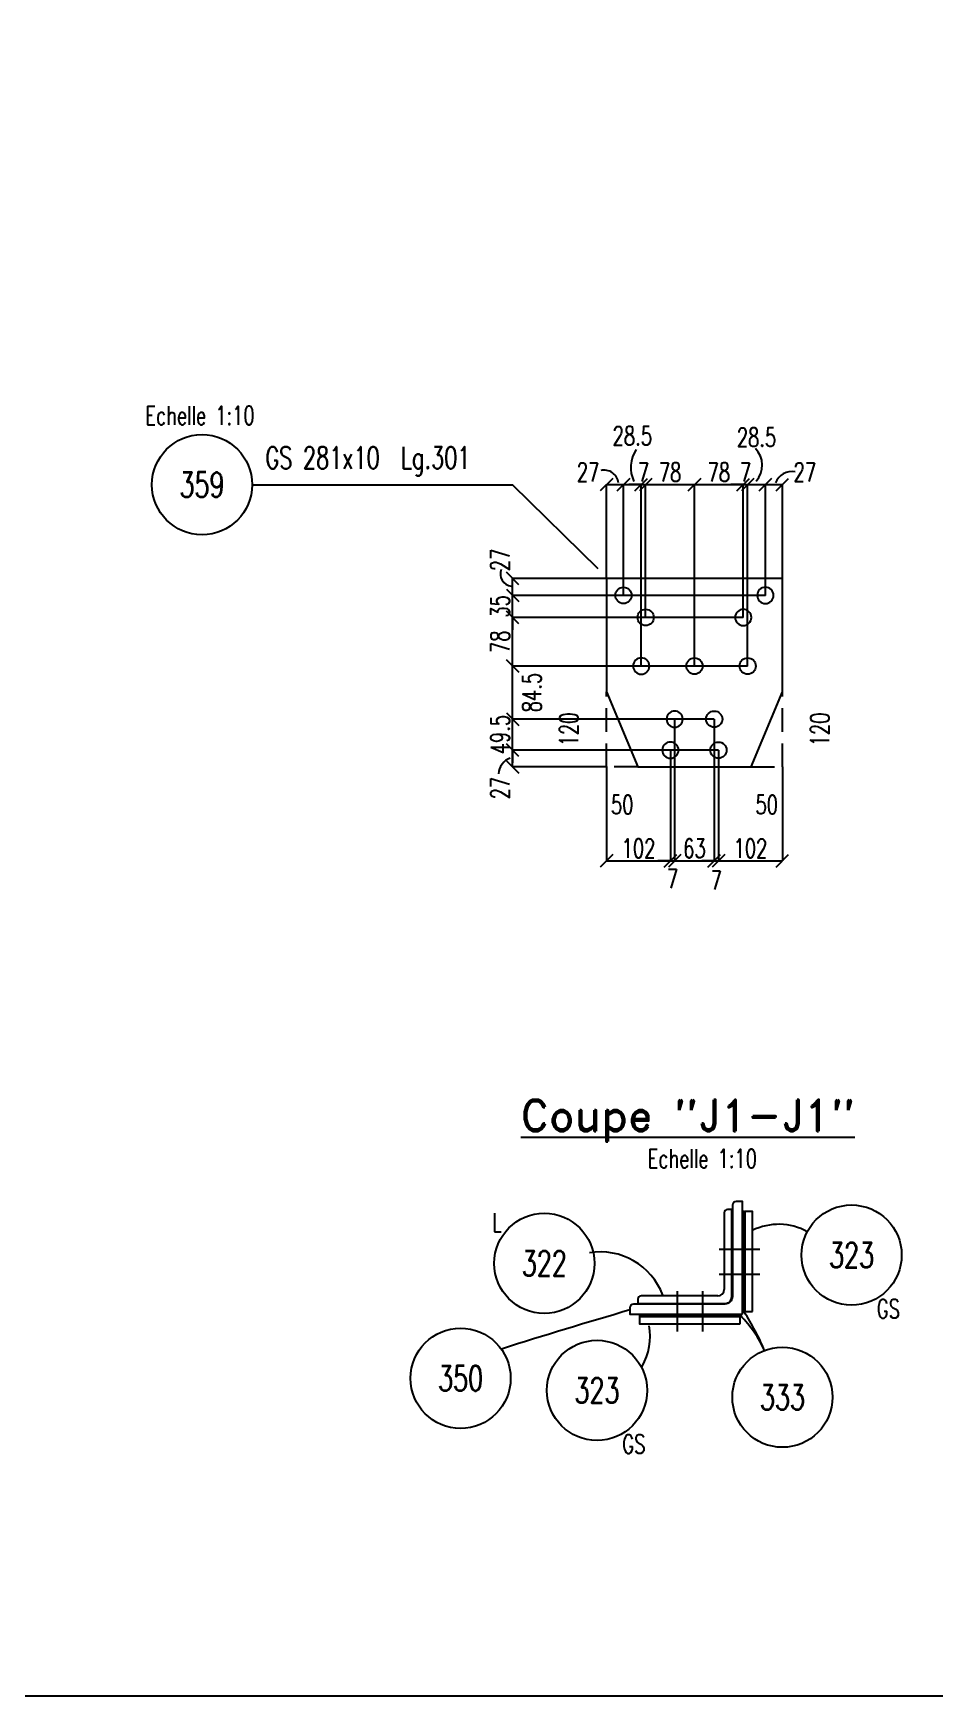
# Model space of a CAD drawing. Extents: x 142141 to 158361, y -133802 to -122322.
# Drawn here: x 151097 to 153978, y -133802 to -128490 of the extents above; entities that cross this region are included whole.
import ezdxf
from ezdxf.enums import TextEntityAlignment as Align

# ---------------------------------------------------------------- set-up
doc = ezdxf.new("R2010")
doc.units = 0
doc.header["$LTSCALE"] = 150
doc.header["$MEASUREMENT"] = 0
doc.linetypes.add('DASHED', pattern=[0.75, 0.5, -0.25])
doc.layers.get('0').update_dxf_attribs({"linetype": 'CONTINUOUS'})
for name, color, linetype in [('BOLLINI_1', 7, 'CONTINUOUS'), ('FORI', 2, 'CONTINUOUS'), ('LINEA_ANG', 2, 'CONTINUOUS'), ('LINEE_PIASTRA', 2, 'CONTINUOUS'), ('LINEE_PIASTRE', 2, 'CONTINUOUS'), ('LS', 7, 'CONTINUOUS'), ('PIASTRE', 5, 'CONTINUOUS'), ('TESTI_A_P', 7, 'CONTINUOUS')]:
    doc.layers.add(name, color=color, linetype=linetype)
doc.styles.add('QUOTE', font='ROMANS8.SHX', dxfattribs={"width": 0.7})
doc.styles.add('RD', font='ROMAND8.SHX', dxfattribs={"width": 0.7})
doc.styles.add('RQL', font='ROMANS8.SHX', dxfattribs={"width": 0.7})
doc.styles.add('RS', font='ROMANS8.shx', dxfattribs={"width": 0.7})
doc.styles.get("Standard").update_dxf_attribs({"font": 'ROMANS8.SHX', "width": 0.7})
doc.dimstyles.new('TRATTO', dxfattribs={"dimscale": 0, "dimtxt": 60, "dimasz": 40, "dimexe": 0, "dimexo": 0, "dimgap": 10, "dimtad": 1, "dimrnd": 0.5, "dimdsep": 46, "dimtxsty": 'RS', "dimblk1": 'OBLIQUE', "dimblk2": 'OBLIQUE', "dimsah": 1, "dimcen": 0.09, "dimclrd": 2, "dimclre": 2, "dimclrt": 7, "dimadec": 0, "dimazin": 0, "dimtfac": 1, "dimtix": 1, "dimtmove": 2, "dimatfit": 3, "dimfxl": 1, "dimtolj": 1, "dimtzin": 0, "dimarcsym": 0})
pattern_1 = [(135, (-153515.447, 160483.292), (-7.07106781, -7.07106781), [])]

# ---------------------------------------------------------------- blocks, each defined once
blk = doc.blocks.new('MRKR_98')
blk.add_point((0, 0))
at = {"color": 7, "style": 'QUOTE', "width": 0.5, "flags": 1}
for tag, p in [('TI', (3.7, 6.8)), ('NFORI', (3.7, 5.3)), ('AUX2', (3.7, 4.9)), ('FAM', (3.7, 4.5)), ('AUX1', (3.7, 4.2)), ('COMMESSA', (3.7, 3.8)), ('SPESSORE', (3.7, 2.5)), ('SV', (3.7, 1.8)), ('QUA', (3.7, 1.1)), ('DI_S', (3.7, 6.4)), ('D_S', (3.7, 6)), ('E_S', (3.7, 5.7)), ('MD', (3.7, 3.5)), ('MP', (3.7, 3.2)), ('LARGHEZZA', (3.7, 2.8)), ('NP', (3.7, 2.1)), ('PESO', (3.7, 1.4)), ('LUN', (3.7, 0.8)), ('PROF', (3.7, 0.4)), ('POS', (3.7, 0.1))]:
    blk.add_attdef(tag, p, '', height=0.2, dxfattribs=at)
at = {"color": 7, "flags": 1}
for tag, p in [('LAV1', (5.3, 6.9)), ('LAV2', (5.3, 6.5)), ('LAV3', (5.3, 6.2)), ('LAV4', (5.3, 5.9)), ('LAV5', (5.3, 5.5)), ('LAV6', (5.3, 5.2)), ('LAV7', (5.3, 4.9)), ('LAV8', (5.3, 4.5)), ('LAV9', (5.3, 4.2)), ('LAV10', (5.3, 3.9))]:
    blk.add_attdef(tag, p, '', height=0.2, dxfattribs=at)
blk = doc.blocks.new('16')
blk.add_circle((0, 0), 1)
blk = doc.blocks.new('_OBLIQUE')
at = {"color": 0, "linetype": 'ByBlock'}
blk.add_line((-0.5, -0.5), (0.5, 0.5), dxfattribs=at)
blk = doc.blocks.new('*D75')
at = {"layer": 'LS', "color": 2, "lineweight": -2, "transparency": 16777216}
for p, q in [((153286.4, -130781.1), (152628.7, -130781.1)), ((152628.7, -130834.8), (152628.7, -130781.1)), ((152928.7, -130834.8), (152628.7, -130834.8))]:
    blk.add_line(p, q, dxfattribs=at)
at = {"layer": 'LS', "color": 2, "lineweight": -2, "transparency": 16777216, "xscale": 40, "yscale": 40, "zscale": 40}
for p, rotation in [((152628.7, -130781.1), 90), ((152628.7, -130834.8), 270)]:
    blk.add_blockref('_OBLIQUE', p, dxfattribs=dict(at, rotation=rotation))
at = {"layer": 'LS', "color": 7, "transparency": 16777216, "insert": (152588.7, -130902.2), "char_height": 60, "attachment_point": 5, "rotation": 90, "style": 'RS'}
blk.add_mtext('\\A1;27', dxfattribs=at)
blk = doc.blocks.new('*D76')
at = {"layer": 'LS', "color": 2, "lineweight": -2, "transparency": 16777216}
for p, q in [((152628.7, -130682), (152628.7, -130642)), ((153272.9, -130682), (152628.7, -130682)), ((152628.7, -130781.1), (152628.7, -130682)), ((153286.4, -130781.1), (152628.7, -130781.1)), ((152628.7, -130781.1), (152628.7, -130821.1))]:
    blk.add_line(p, q, dxfattribs=at)
at = {"layer": 'LS', "color": 2, "lineweight": -2, "transparency": 16777216, "xscale": 40, "yscale": 40, "zscale": 40}
for p, rotation in [((152628.7, -130682), 270), ((152628.7, -130781.1), 90)]:
    blk.add_blockref('_OBLIQUE', p, dxfattribs=dict(at, rotation=rotation))
at = {"layer": 'LS', "color": 7, "transparency": 16777216, "insert": (152588.7, -130731.5), "char_height": 60, "attachment_point": 5, "rotation": 90, "style": 'RS'}
blk.add_mtext('\\A1;49.5', dxfattribs=at)
blk = doc.blocks.new('*D77')
at = {"layer": 'LS', "color": 2, "lineweight": -2, "transparency": 16777216}
for p, q in [((153379.7, -130512.3), (152628.7, -130512.3)), ((152628.7, -130682), (152628.7, -130512.3)), ((153272.9, -130682), (152628.7, -130682))]:
    blk.add_line(p, q, dxfattribs=at)
at = {"layer": 'LS', "color": 2, "lineweight": -2, "transparency": 16777216, "xscale": 40, "yscale": 40, "zscale": 40}
for p, rotation in [((152628.7, -130512.3), 90), ((152628.7, -130682), 270)]:
    blk.add_blockref('_OBLIQUE', p, dxfattribs=dict(at, rotation=rotation))
at = {"layer": 'LS', "color": 7, "transparency": 16777216, "insert": (152690.1, -130597.2), "char_height": 60, "attachment_point": 5, "rotation": 90, "style": 'RS'}
blk.add_mtext('\\A1;84.5', dxfattribs=at)
blk = doc.blocks.new('*D78')
at = {"layer": 'LS', "color": 2, "lineweight": -2, "transparency": 16777216}
for p, q in [((153365.6, -130357.1), (152628.7, -130357.1)), ((152628.7, -130512.3), (152628.7, -130357.1)), ((153379.7, -130512.3), (152628.7, -130512.3))]:
    blk.add_line(p, q, dxfattribs=at)
at = {"layer": 'LS', "color": 2, "lineweight": -2, "transparency": 16777216, "xscale": 40, "yscale": 40, "zscale": 40}
for p, rotation in [((152628.7, -130357.1), 90), ((152628.7, -130512.3), 270)]:
    blk.add_blockref('_OBLIQUE', p, dxfattribs=dict(at, rotation=rotation))
at = {"layer": 'LS', "color": 7, "transparency": 16777216, "insert": (152588.7, -130434.7), "char_height": 60, "attachment_point": 5, "rotation": 90, "style": 'RS'}
blk.add_mtext('\\A1;78', dxfattribs=at)
blk = doc.blocks.new('*D79')
at = {"layer": 'LS', "color": 2, "lineweight": -2, "transparency": 16777216}
for p, q in [((152628.7, -130286.6), (152628.7, -130246.6)), ((153436.4, -130286.6), (152628.7, -130286.6)), ((152628.7, -130357.1), (152628.7, -130286.6)), ((153365.6, -130357.1), (152628.7, -130357.1)), ((152628.7, -130357.1), (152628.7, -130397.1))]:
    blk.add_line(p, q, dxfattribs=at)
at = {"layer": 'LS', "color": 2, "lineweight": -2, "transparency": 16777216, "xscale": 40, "yscale": 40, "zscale": 40}
for p, rotation in [((152628.7, -130286.6), 270), ((152628.7, -130357.1), 90)]:
    blk.add_blockref('_OBLIQUE', p, dxfattribs=dict(at, rotation=rotation))
at = {"layer": 'LS', "color": 7, "transparency": 16777216, "insert": (152588.7, -130321.8), "char_height": 60, "attachment_point": 5, "rotation": 90, "style": 'RS'}
blk.add_mtext('\\A1;35', dxfattribs=at)
blk = doc.blocks.new('*D80')
at = {"layer": 'LS', "color": 2, "lineweight": -2, "transparency": 16777216}
for p, q in [((152928.7, -130232.8), (152628.7, -130232.8)), ((152628.7, -130286.6), (152628.7, -130232.8)), ((153436.4, -130286.6), (152628.7, -130286.6))]:
    blk.add_line(p, q, dxfattribs=at)
at = {"layer": 'LS', "color": 2, "lineweight": -2, "transparency": 16777216, "xscale": 40, "yscale": 40, "zscale": 40}
for p, rotation in [((152628.7, -130232.8), 90), ((152628.7, -130286.6), 270)]:
    blk.add_blockref('_OBLIQUE', p, dxfattribs=dict(at, rotation=rotation))
at = {"layer": 'LS', "color": 7, "transparency": 16777216, "insert": (152588.7, -130173.2), "char_height": 60, "attachment_point": 5, "rotation": 90, "style": 'RS'}
blk.add_mtext('\\A1;27', dxfattribs=at)
blk = doc.blocks.new('*D81')
at = {"layer": 'LS', "color": 2, "lineweight": -2, "transparency": 16777216}
for p, q in [((152928.7, -130232.8), (152928.7, -129932.8)), ((152928.7, -129932.8), (152982.9, -129932.8)), ((152982.9, -130286.6), (152982.9, -129932.8))]:
    blk.add_line(p, q, dxfattribs=at)
at = {"layer": 'LS', "color": 2, "lineweight": -2, "transparency": 16777216, "xscale": 40, "yscale": 40, "zscale": 40, "rotation": 180}
blk.add_blockref('_OBLIQUE', (152928.7, -129932.8), dxfattribs=at)
at = {"layer": 'LS', "color": 2, "lineweight": -2, "transparency": 16777216, "xscale": 40, "yscale": 40, "zscale": 40}
blk.add_blockref('_OBLIQUE', (152982.9, -129932.8), dxfattribs=at)
at = {"layer": 'LS', "color": 7, "transparency": 16777216, "insert": (152869.8, -129892.8), "char_height": 60, "attachment_point": 5, "style": 'RS'}
blk.add_mtext('\\A1;27', dxfattribs=at)
blk = doc.blocks.new('*D82')
at = {"layer": 'LS', "color": 2, "lineweight": -2, "transparency": 16777216}
for p, q in [((152982.9, -130286.6), (152982.9, -129932.8)), ((152982.9, -129932.8), (153039.7, -129932.8)), ((153039.7, -130512.3), (153039.7, -129932.8))]:
    blk.add_line(p, q, dxfattribs=at)
at = {"layer": 'LS', "color": 2, "lineweight": -2, "transparency": 16777216, "xscale": 40, "yscale": 40, "zscale": 40, "rotation": 180}
blk.add_blockref('_OBLIQUE', (152982.9, -129932.8), dxfattribs=at)
at = {"layer": 'LS', "color": 2, "lineweight": -2, "transparency": 16777216, "xscale": 40, "yscale": 40, "zscale": 40}
blk.add_blockref('_OBLIQUE', (153039.7, -129932.8), dxfattribs=at)
at = {"layer": 'LS', "color": 7, "transparency": 16777216, "insert": (153011.3, -129776.7), "char_height": 60, "attachment_point": 5, "style": 'RS'}
blk.add_mtext('\\A1;28.5', dxfattribs=at)
blk = doc.blocks.new('*D83')
at = {"layer": 'LS', "color": 2, "lineweight": -2, "transparency": 16777216}
for p, q in [((153039.7, -129932.8), (152999.7, -129932.8)), ((153039.7, -130512.3), (153039.7, -129932.8)), ((153039.7, -129932.8), (153053.8, -129932.8)), ((153053.8, -130357.1), (153053.8, -129932.8)), ((153053.8, -129932.8), (153093.8, -129932.8))]:
    blk.add_line(p, q, dxfattribs=at)
at = {"layer": 'LS', "color": 2, "lineweight": -2, "transparency": 16777216, "xscale": 40, "yscale": 40, "zscale": 40}
blk.add_blockref('_OBLIQUE', (153039.7, -129932.8), dxfattribs=at)
at = {"layer": 'LS', "color": 2, "lineweight": -2, "transparency": 16777216, "xscale": 40, "yscale": 40, "zscale": 40, "rotation": 180}
blk.add_blockref('_OBLIQUE', (153053.8, -129932.8), dxfattribs=at)
at = {"layer": 'LS', "color": 7, "transparency": 16777216, "insert": (153046.7, -129892.8), "char_height": 60, "attachment_point": 5, "style": 'RS'}
blk.add_mtext('\\A1;7', dxfattribs=at)
blk = doc.blocks.new('*D84')
at = {"layer": 'LS', "color": 2, "lineweight": -2, "transparency": 16777216}
for p, q in [((153053.8, -130357.1), (153053.8, -129932.8)), ((153053.8, -129932.8), (153209.7, -129932.8)), ((153209.7, -130512.3), (153209.7, -129932.8))]:
    blk.add_line(p, q, dxfattribs=at)
at = {"layer": 'LS', "color": 2, "lineweight": -2, "transparency": 16777216, "xscale": 40, "yscale": 40, "zscale": 40, "rotation": 180}
blk.add_blockref('_OBLIQUE', (153053.8, -129932.8), dxfattribs=at)
at = {"layer": 'LS', "color": 2, "lineweight": -2, "transparency": 16777216, "xscale": 40, "yscale": 40, "zscale": 40}
blk.add_blockref('_OBLIQUE', (153209.7, -129932.8), dxfattribs=at)
at = {"layer": 'LS', "color": 7, "transparency": 16777216, "insert": (153131.7, -129892.8), "char_height": 60, "attachment_point": 5, "style": 'RS'}
blk.add_mtext('\\A1;78', dxfattribs=at)
blk = doc.blocks.new('*D85')
at = {"layer": 'LS', "color": 2, "lineweight": -2, "transparency": 16777216}
for p, q in [((153209.7, -130512.3), (153209.7, -129932.8)), ((153209.7, -129932.8), (153365.6, -129932.8)), ((153365.6, -130357.1), (153365.6, -129932.8))]:
    blk.add_line(p, q, dxfattribs=at)
at = {"layer": 'LS', "color": 2, "lineweight": -2, "transparency": 16777216, "xscale": 40, "yscale": 40, "zscale": 40, "rotation": 180}
blk.add_blockref('_OBLIQUE', (153209.7, -129932.8), dxfattribs=at)
at = {"layer": 'LS', "color": 2, "lineweight": -2, "transparency": 16777216, "xscale": 40, "yscale": 40, "zscale": 40}
blk.add_blockref('_OBLIQUE', (153365.6, -129932.8), dxfattribs=at)
at = {"layer": 'LS', "color": 7, "transparency": 16777216, "insert": (153287.6, -129892.8), "char_height": 60, "attachment_point": 5, "style": 'RS'}
blk.add_mtext('\\A1;78', dxfattribs=at)
blk = doc.blocks.new('*D86')
at = {"layer": 'LS', "color": 2, "lineweight": -2, "transparency": 16777216}
for p, q in [((153365.6, -129932.8), (153325.6, -129932.8)), ((153365.6, -130357.1), (153365.6, -129932.8)), ((153365.6, -129932.8), (153379.7, -129932.8)), ((153379.7, -130512.3), (153379.7, -129932.8)), ((153379.7, -129932.8), (153419.7, -129932.8))]:
    blk.add_line(p, q, dxfattribs=at)
at = {"layer": 'LS', "color": 2, "lineweight": -2, "transparency": 16777216, "xscale": 40, "yscale": 40, "zscale": 40}
blk.add_blockref('_OBLIQUE', (153365.6, -129932.8), dxfattribs=at)
at = {"layer": 'LS', "color": 2, "lineweight": -2, "transparency": 16777216, "xscale": 40, "yscale": 40, "zscale": 40, "rotation": 180}
blk.add_blockref('_OBLIQUE', (153379.7, -129932.8), dxfattribs=at)
at = {"layer": 'LS', "color": 7, "transparency": 16777216, "insert": (153372.6, -129892.8), "char_height": 60, "attachment_point": 5, "style": 'RS'}
blk.add_mtext('\\A1;7', dxfattribs=at)
blk = doc.blocks.new('*D87')
at = {"layer": 'LS', "color": 2, "lineweight": -2, "transparency": 16777216}
for p, q in [((153379.7, -130512.3), (153379.7, -129932.8)), ((153379.7, -129932.8), (153436.4, -129932.8)), ((153436.4, -130286.6), (153436.4, -129932.8))]:
    blk.add_line(p, q, dxfattribs=at)
at = {"layer": 'LS', "color": 2, "lineweight": -2, "transparency": 16777216, "xscale": 40, "yscale": 40, "zscale": 40, "rotation": 180}
blk.add_blockref('_OBLIQUE', (153379.7, -129932.8), dxfattribs=at)
at = {"layer": 'LS', "color": 2, "lineweight": -2, "transparency": 16777216, "xscale": 40, "yscale": 40, "zscale": 40}
blk.add_blockref('_OBLIQUE', (153436.4, -129932.8), dxfattribs=at)
at = {"layer": 'LS', "color": 7, "transparency": 16777216, "insert": (153408, -129781.4), "char_height": 60, "attachment_point": 5, "style": 'RS'}
blk.add_mtext('\\A1;28.5', dxfattribs=at)
blk = doc.blocks.new('*D88')
at = {"layer": 'LS', "color": 2, "lineweight": -2, "transparency": 16777216}
for p, q in [((153436.4, -130286.6), (153436.4, -129932.8)), ((153436.4, -129932.8), (153490.7, -129932.8)), ((153490.7, -130232.8), (153490.7, -129932.8))]:
    blk.add_line(p, q, dxfattribs=at)
at = {"layer": 'LS', "color": 2, "lineweight": -2, "transparency": 16777216, "xscale": 40, "yscale": 40, "zscale": 40, "rotation": 180}
blk.add_blockref('_OBLIQUE', (153436.4, -129932.8), dxfattribs=at)
at = {"layer": 'LS', "color": 2, "lineweight": -2, "transparency": 16777216, "xscale": 40, "yscale": 40, "zscale": 40}
blk.add_blockref('_OBLIQUE', (153490.7, -129932.8), dxfattribs=at)
at = {"layer": 'LS', "color": 7, "transparency": 16777216, "insert": (153562.5, -129892.8), "char_height": 60, "attachment_point": 5, "style": 'RS'}
blk.add_mtext('\\A1;27', dxfattribs=at)
blk = doc.blocks.new('*D89')
at = {"layer": 'LS', "color": 2, "lineweight": -2, "transparency": 16777216}
for p, q in [((153132.9, -130781.1), (153132.9, -131134.8)), ((152928.7, -130834.8), (152928.7, -131134.8)), ((152928.7, -131134.8), (153132.9, -131134.8))]:
    blk.add_line(p, q, dxfattribs=at)
at = {"layer": 'LS', "color": 2, "lineweight": -2, "transparency": 16777216, "xscale": 40, "yscale": 40, "zscale": 40, "rotation": 180}
blk.add_blockref('_OBLIQUE', (152928.7, -131134.8), dxfattribs=at)
at = {"layer": 'LS', "color": 2, "lineweight": -2, "transparency": 16777216, "xscale": 40, "yscale": 40, "zscale": 40}
blk.add_blockref('_OBLIQUE', (153132.9, -131134.8), dxfattribs=at)
at = {"layer": 'LS', "color": 7, "transparency": 16777216, "insert": (153030.8, -131094.8), "char_height": 60, "attachment_point": 5, "style": 'RS'}
blk.add_mtext('\\A1;102', dxfattribs=at)
blk = doc.blocks.new('*D90')
at = {"layer": 'LS', "color": 2, "lineweight": -2, "transparency": 16777216}
for p, q in [((153146.4, -130682), (153146.4, -131134.8)), ((153132.9, -130781.1), (153132.9, -131134.8)), ((153132.9, -131134.8), (153092.9, -131134.8)), ((153132.9, -131134.8), (153146.4, -131134.8)), ((153146.4, -131134.8), (153186.4, -131134.8))]:
    blk.add_line(p, q, dxfattribs=at)
at = {"layer": 'LS', "color": 2, "lineweight": -2, "transparency": 16777216, "xscale": 40, "yscale": 40, "zscale": 40}
blk.add_blockref('_OBLIQUE', (153132.9, -131134.8), dxfattribs=at)
at = {"layer": 'LS', "color": 2, "lineweight": -2, "transparency": 16777216, "xscale": 40, "yscale": 40, "zscale": 40, "rotation": 180}
blk.add_blockref('_OBLIQUE', (153146.4, -131134.8), dxfattribs=at)
at = {"layer": 'LS', "color": 7, "transparency": 16777216, "insert": (153139.7, -131191.9), "char_height": 60, "attachment_point": 5, "style": 'RS'}
blk.add_mtext('\\A1;7', dxfattribs=at)
blk = doc.blocks.new('*D91')
at = {"layer": 'LS', "color": 2, "lineweight": -2, "transparency": 16777216}
for p, q in [((153146.4, -130682), (153146.4, -131134.8)), ((153272.9, -130682), (153272.9, -131134.8)), ((153146.4, -131134.8), (153272.9, -131134.8))]:
    blk.add_line(p, q, dxfattribs=at)
at = {"layer": 'LS', "color": 2, "lineweight": -2, "transparency": 16777216, "xscale": 40, "yscale": 40, "zscale": 40, "rotation": 180}
blk.add_blockref('_OBLIQUE', (153146.4, -131134.8), dxfattribs=at)
at = {"layer": 'LS', "color": 2, "lineweight": -2, "transparency": 16777216, "xscale": 40, "yscale": 40, "zscale": 40}
blk.add_blockref('_OBLIQUE', (153272.9, -131134.8), dxfattribs=at)
at = {"layer": 'LS', "color": 7, "transparency": 16777216, "insert": (153209.7, -131094.8), "char_height": 60, "attachment_point": 5, "style": 'RS'}
blk.add_mtext('\\A1;63', dxfattribs=at)
blk = doc.blocks.new('*D92')
at = {"layer": 'LS', "color": 2, "lineweight": -2, "transparency": 16777216}
for p, q in [((153272.9, -130682), (153272.9, -131134.8)), ((153286.4, -130781.1), (153286.4, -131134.8)), ((153272.9, -131134.8), (153232.9, -131134.8)), ((153272.9, -131134.8), (153286.4, -131134.8)), ((153286.4, -131134.8), (153326.4, -131134.8))]:
    blk.add_line(p, q, dxfattribs=at)
at = {"layer": 'LS', "color": 2, "lineweight": -2, "transparency": 16777216, "xscale": 40, "yscale": 40, "zscale": 40}
blk.add_blockref('_OBLIQUE', (153272.9, -131134.8), dxfattribs=at)
at = {"layer": 'LS', "color": 2, "lineweight": -2, "transparency": 16777216, "xscale": 40, "yscale": 40, "zscale": 40, "rotation": 180}
blk.add_blockref('_OBLIQUE', (153286.4, -131134.8), dxfattribs=at)
at = {"layer": 'LS', "color": 7, "transparency": 16777216, "insert": (153279.6, -131196.2), "char_height": 60, "attachment_point": 5, "style": 'RS'}
blk.add_mtext('\\A1;7', dxfattribs=at)
blk = doc.blocks.new('*D93')
at = {"layer": 'LS', "color": 2, "lineweight": -2, "transparency": 16777216}
for p, q in [((153286.4, -130781.1), (153286.4, -131134.8)), ((153490.7, -130834.8), (153490.7, -131134.8)), ((153286.4, -131134.8), (153490.7, -131134.8))]:
    blk.add_line(p, q, dxfattribs=at)
at = {"layer": 'LS', "color": 2, "lineweight": -2, "transparency": 16777216, "xscale": 40, "yscale": 40, "zscale": 40, "rotation": 180}
blk.add_blockref('_OBLIQUE', (153286.4, -131134.8), dxfattribs=at)
at = {"layer": 'LS', "color": 2, "lineweight": -2, "transparency": 16777216, "xscale": 40, "yscale": 40, "zscale": 40}
blk.add_blockref('_OBLIQUE', (153490.7, -131134.8), dxfattribs=at)
at = {"layer": 'LS', "color": 7, "transparency": 16777216, "insert": (153388.5, -131094.8), "char_height": 60, "attachment_point": 5, "style": 'RS'}
blk.add_mtext('\\A1;102', dxfattribs=at)
blk = doc.blocks.new('xxx')
blk.add_circle((0, 0), 8)
at = {"color": 3, "style": 'RQL', "width": 0.7}
blk.add_attdef('POS', text='', height=4, dxfattribs=at).set_placement((0, 0), align=Align.MIDDLE)
at = {"style": 'RQL', "width": 0.7, "flags": 1}
for tag, p in [('POS1', (-0.39, -5.42)), ('TIPO', (-0.39, -8.66))]:
    blk.add_attdef(tag, p, '', height=2, dxfattribs=at)

msp = doc.modelspace()

# ---------------------------------------------------------------- hatches: boundary and pattern name
at = {"ltscale": 0.01}
h = msp.add_hatch(dxfattribs=at)
h.set_pattern_fill('_U', color=6, scale=10, angle=135, style=0, pattern_type=0)
h.set_pattern_definition(pattern_1)
h.paths.add_polyline_path([(153364.921, -132375.097), (153364.921, -132255.097), (153368.921, -132255.097), (153368.921, -132375.097)])
h.paths.add_polyline_path([(153364.921, -132455.097), (153364.921, -132375.097), (153368.921, -132375.097), (153368.921, -132455.097)])
h.paths.add_polyline_path([(153364.921, -132575.097), (153364.921, -132455.097), (153368.921, -132455.097), (153368.921, -132575.097)])
h = msp.add_hatch(dxfattribs=at)
h.set_pattern_fill('_U', color=6, scale=10, angle=135, style=0, pattern_type=0)
h.set_pattern_definition(pattern_1)
h.paths.add_polyline_path([(153154.921, -132585.097), (153034.921, -132585.097), (153034.921, -132589.097), (153154.921, -132589.097)])
h.paths.add_polyline_path([(153234.921, -132585.097), (153154.921, -132585.097), (153154.921, -132589.097), (153234.921, -132589.097)])
h.paths.add_polyline_path([(153354.921, -132585.097), (153234.921, -132585.097), (153234.921, -132589.097), (153354.921, -132589.097)])

# ---------------------------------------------------------------- linework, layer by layer
at = {"color": 2, "linetype": 'DASHED'}
for p, q in [((152928.658, -130834.829), (152928.658, -130594.829)), ((153490.658, -130834.829), (153490.658, -130594.829)), ((153028.658, -130834.829), (152928.658, -130834.829)), ((153390.658, -130834.829), (153490.658, -130834.829))]:
    msp.add_line(p, q, dxfattribs=at)
at = {"color": 6, "ltscale": 0.01}
for p, q in [((153289.19, -132375.097), (153418.802, -132375.097)), ((153289.19, -132455.097), (153418.802, -132455.097)), ((153154.921, -132509.366), (153154.921, -132638.978)), ((153234.921, -132509.366), (153234.921, -132638.978))]:
    msp.add_line(p, q, dxfattribs=at)
at = {"layer": 'LINEA_ANG'}
for p, q in [((153304.921, -132259.597), (153304.921, -132504.097)), ((153328.921, -132249.097), (153315.421, -132249.097)), ((153328.921, -132527.097), (153328.921, -132249.097)), ((153283.921, -132525.097), (153039.421, -132525.097)), ((153028.921, -132535.597), (153028.921, -132549.097)), ((153028.921, -132549.097), (153306.921, -132549.097))]:
    msp.add_line(p, q, dxfattribs=at)
msp.add_lwpolyline([(153362.921, -132583.097), (153362.921, -132223.097), (153342.921, -132223.097, 0.41421356), (153330.921, -132235.097), (153330.921, -132527.097, -0.41421356), (153306.921, -132551.097), (153014.921, -132551.097, 0.41421356), (153002.921, -132563.097), (153002.921, -132583.097)], format="xyb", close=True, dxfattribs=at)
for points in [[(153368.921, -132575.097), (153368.921, -132255.097), (153364.921, -132255.097), (153364.921, -132575.097)], [(153394.921, -132575.097), (153394.921, -132255.097), (153370.921, -132255.097), (153370.921, -132575.097)], [(153354.921, -132589.097), (153034.921, -132589.097), (153034.921, -132585.097), (153354.921, -132585.097)], [(153354.921, -132615.097), (153034.921, -132615.097), (153034.921, -132591.097), (153354.921, -132591.097)]]:
    msp.add_lwpolyline(points, close=True, dxfattribs=at)
for centre, radius, start, end in [((153315.421, -132259.597), 10.5, 90, 180), ((153039.421, -132535.597), 10.5, 90, 180), ((153283.921, -132504.097), 21, 270, 0), ((153307.095, -132527.271), 21.827, 269.54397, 0.45603)]:
    msp.add_arc(centre, radius, start, end, dxfattribs=at)
at = {"layer": 'LINEE_PIASTRA'}
for p, q in [((152928.658, -130594.829), (153028.658, -130834.829)), ((153390.658, -130834.829), (153490.658, -130594.829))]:
    msp.add_line(p, q, dxfattribs=at)
at = {"layer": 'LINEE_PIASTRE'}
for p, q in [((153490.658, -130232.829), (152928.658, -130232.829)), ((152928.658, -130232.829), (152928.658, -130594.829)), ((153490.658, -130594.829), (153490.658, -130232.829)), ((153028.658, -130834.829), (153390.658, -130834.829))]:
    msp.add_line(p, q, dxfattribs=at)
at = {"layer": 'LS', "color": 6}
msp.add_line((151796.39, -129932.829), (152628.658, -129932.829), dxfattribs=at)
at = {"layer": 'LS', "color": 8}
msp.add_lwpolyline([(142140.931, -122322.455), (142140.931, -133802.455), (154860.931, -133802.455), (154860.931, -132202.455), (158360.931, -132202.455), (158360.931, -122322.455), (142140.931, -122322.455)], close=True, dxfattribs=at)
at = {"layer": 'LS', "color": 6}
msp.add_lwpolyline([(152902.534, -130201.434), (152628.658, -129932.829)], dxfattribs=at)
for centre, radius, start, end in [((153112.795, -129878.199), 106.462, 146.846935, 204.883664), ((153348.852, -129870.721), 77.238, 318.888647, 43.702353), ((152920.962, -129933.013), 46.54, 7.427939, 103.08016), ((153521.093, -129946.179), 55.439, 79.274254, 160.098258), ((152627.962, -130218.653), 38.231, 157.956295, 263.8145), ((152640.568, -130860.194), 57.039, 109.754486, 176.780728), ((153478.794, -132485.161), 189.067, 61.047663, 116.481139), ((152908.615, -132598.045), 213.773, 20.792011, 99.360796), ((158002.506, -149720.409), 17864.351, 106.2510247, 107.6247586), ((152791.653, -132960.65), 693.026, 22.101931, 33.704999), ((152860.745, -132651.774), 207.2, 331.689969, 8.818674), ((153095.734, -132850.307), 369.974, 23.98822, 45.205306)]:
    msp.add_arc(centre, radius, start, end, dxfattribs=at)

# ---------------------------------------------------------------- block references
at = {"layer": 'BOLLINI_1', "xscale": 20, "yscale": 20, "zscale": 20}
for p, values in [((151636.39, -129932.829), {'POS': '359'}), ((152730.04, -132420.86), {'POS': '322'}), ((153711.631, -132394.411), {'POS': '323'}), ((152462.318, -132788.154), {'POS': '350'}), ((152898.393, -132826.813), {'POS': '323'}), ((153490.821, -132848.528), {'POS': '333'})]:
    msp.add_blockref('xxx', p, dxfattribs=at).add_auto_attribs(values)
at = {"layer": 'FORI', "yscale": 26, "zscale": 26}
for p, xscale in [((152982.888, -130286.572), 26), ((153436.428, -130286.572), -26), ((153053.753, -130357.127), 26), ((153365.562, -130357.127), -26), ((153039.658, -130512.349), -26), ((153209.658, -130512.349), 26), ((153379.658, -130512.349), 26)]:
    msp.add_blockref('16', p, dxfattribs=dict(at, xscale=xscale))
for p, xscale, rotation in [((153146.449, -130682.009), -26.00000000000001, 344.0503309481479), ((153272.867, -130682.009), 26, 15.94966905185215), ((153132.896, -130781.086), -26.00000000000001, 344.0503309481479), ((153286.42, -130781.086), 26, 15.94966905185215)]:
    msp.add_blockref('16', p, dxfattribs=dict(at, xscale=xscale, rotation=rotation))
at = {"layer": 'PIASTRE'}
ref = msp.add_blockref('MRKR_98', (152928.658, -130834.829), dxfattribs=dict(at, xscale=2, yscale=2, zscale=2))
ref.add_attrib('PROF', 'GS 281x10  Lg.301', (151838.999, -129881.785), dxfattribs={"layer": '0', "color": 2, "height": 70, "style": 'QUOTE', "width": 0.7})

# ---------------------------------------------------------------- texts
at = {"layer": 'LS', "color": 7, "style": 'RS', "width": 0.7}
for p in [(151455.21, -129741.751), (153060.32, -132116.175)]:
    msp.add_text('Echelle 1:10', height=60, dxfattribs=at).set_placement(p)
at = {"layer": 'LS', "color": 2, "style": 'RS', "width": 0.7}
for p in [(152808.658, -130714.829), (153610.658, -130714.829)]:
    msp.add_text('120', height=60, rotation=90, dxfattribs=at).set_placement(p, align=Align.MIDDLE)
for p in [(152978.658, -130954.829), (153440.658, -130954.829)]:
    msp.add_text('50', height=60, dxfattribs=at).set_placement(p, align=Align.MIDDLE)
at = {"layer": 'LS', "color": 3, "style": 'RD'}
msp.add_text('%%UCoupe "J1-J1"', height=100, dxfattribs=at).set_placement((153188.457, -131964.877, -2509.509), align=Align.MIDDLE)
at = {"layer": 'TESTI_A_P', "style": 'RS', "width": 0.7}
for s, p in [('L', (152563.231, -132320.324)), ('GS', (153792.386, -132596.069)), ('GS', (152979.147, -133028.471))]:
    msp.add_text(s, height=60, dxfattribs=at).set_placement(p)

# ---------------------------------------------------------------- dimensions: what is measured, and where the dimension line sits
at = {"layer": 'LS'}
for base, p1, p2, text, picture, middle in [((153039.658, -129932.829), (152982.888, -130286.572), (153039.658, -130512.349), '28.5', '*D82', (153011.273, -129776.718)), ((153436.428, -129932.829), (153379.658, -130512.349), (153436.428, -130286.572), '28.5', '*D87', (153408.043, -129781.428)), ((152982.888, -129932.829), (152928.658, -130232.829), (152982.888, -130286.572), '27', '*D81', (152869.803, -129892.829)), ((153490.658, -129932.829), (153436.428, -130286.572), (153490.658, -130232.829), '27', '*D88', (153562.508, -129892.829)), ((153146.449, -131134.829), (153132.896, -130781.086), (153146.449, -130682.009), '7', '*D90', (153139.672, -131191.884)), ((153286.42, -131134.829), (153272.867, -130682.009), (153286.42, -130781.086), '7', '*D92', (153279.643, -131196.237))]:
    dim = msp.add_linear_dim(base=base, p1=p1, p2=p2, text=text, dimstyle='TRATTO', override={"dimscale": 1}, dxfattribs=at)
    dim.commit()
    dim.dimension.update_dxf_attribs({"geometry": picture, "text_midpoint": middle, "dimtype": 160})
for base, p1, p2, text, picture, middle in [((153053.753, -129932.829), (153039.658, -130512.349), (153053.753, -130357.127), '7', '*D83', (153046.706, -129892.829)), ((153209.658, -129932.829), (153053.753, -130357.127), (153209.658, -130512.349), '78', '*D84', (153131.706, -129892.829)), ((153365.562, -129932.829), (153209.658, -130512.349), (153365.562, -130357.127), '78', '*D85', (153287.61, -129892.829)), ((153379.658, -129932.829), (153365.562, -130357.127), (153379.658, -130512.349), '7', '*D86', (153372.61, -129892.829)), ((153272.867, -131134.829), (153146.449, -130682.009), (153272.867, -130682.009), '63', '*D91', (153209.658, -131094.829)), ((153132.896, -131134.829), (152928.658, -130834.829), (153132.896, -130781.086), '102', '*D89', (153030.777, -131094.829)), ((153490.658, -131134.829), (153286.42, -130781.086), (153490.658, -130834.829), '102', '*D93', (153388.539, -131094.829))]:
    dim = msp.add_linear_dim(base=base, p1=p1, p2=p2, text=text, dimstyle='TRATTO', override={"dimscale": 1}, dxfattribs=at)
    dim.commit()
    dim.dimension.update_dxf_attribs({"geometry": picture, "text_midpoint": middle})
for base, p1, p2, text, picture, middle in [((152628.658, -130232.829), (153436.428, -130286.572), (152928.658, -130232.829), '27', '*D80', (152588.658, -130173.181)), ((152628.658, -130512.349), (153272.867, -130682.009), (153379.658, -130512.349), '84.5', '*D77', (152690.116, -130597.179)), ((152628.658, -130781.086), (152928.658, -130834.829), (153286.42, -130781.086), '27', '*D75', (152588.658, -130902.224))]:
    dim = msp.add_linear_dim(base=base, p1=p1, p2=p2, angle=90, text=text, dimstyle='TRATTO', override={"dimscale": 1}, dxfattribs=at)
    dim.commit()
    dim.dimension.update_dxf_attribs({"geometry": picture, "text_midpoint": middle, "dimtype": 160})
for base, p1, p2, text, picture, middle in [((152628.658, -130286.572), (153365.562, -130357.127), (153436.428, -130286.572), '35', '*D79', (152588.658, -130321.849)), ((152628.658, -130357.127), (153379.658, -130512.349), (153365.562, -130357.127), '78', '*D78', (152588.658, -130434.738)), ((152628.658, -130682.009), (153286.42, -130781.086), (153272.867, -130682.009), '49.5', '*D76', (152588.658, -130731.548))]:
    dim = msp.add_linear_dim(base=base, p1=p1, p2=p2, angle=90, text=text, dimstyle='TRATTO', override={"dimscale": 1}, dxfattribs=at)
    dim.commit()
    dim.dimension.update_dxf_attribs({"geometry": picture, "text_midpoint": middle})

doc.saveas('drawing.dxf')
